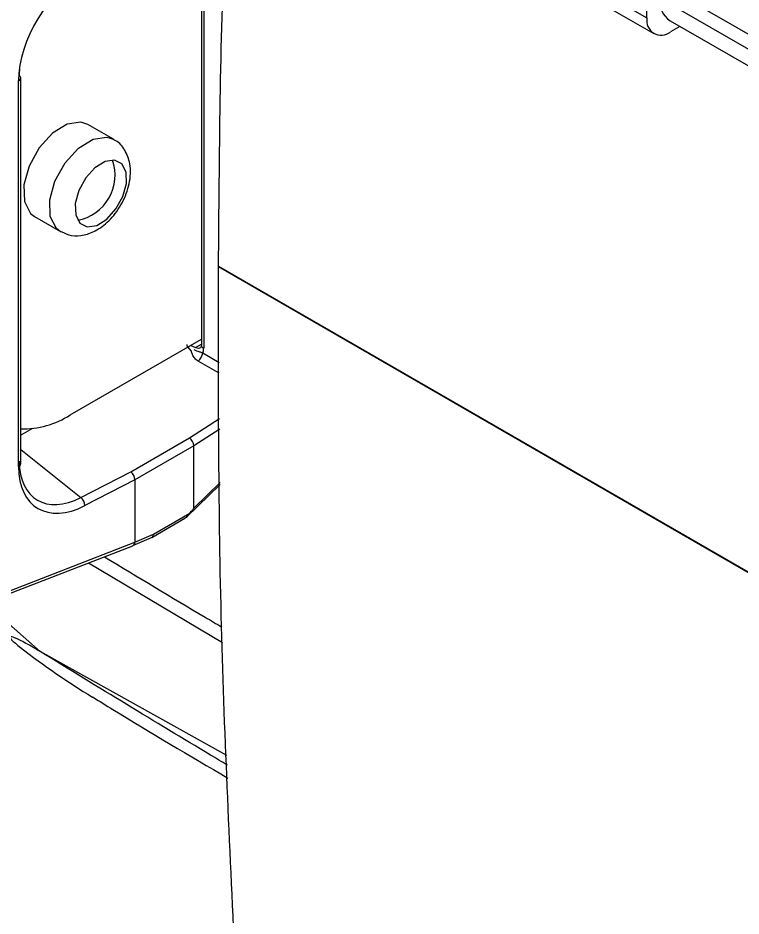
# Model space of a CAD drawing. Extents: x 7 to 135, y 1 to 99.
# Drawn here: x 16.158 to 17.244, y 77.448 to 78.797 of the extents above; entities that cross this region are included whole.
import ezdxf

# ---------------------------------------------------------------- set-up
doc = ezdxf.new("R2010")
doc.units = 0
doc.header["$MEASUREMENT"] = 0
doc.layers.add('OBJECT', color=7, linetype='CONTINUOUS')

msp = doc.modelspace()

# ---------------------------------------------------------------- linework, layer by layer
at = {"layer": 'OBJECT'}
for p, q in [((16.3503, 79.2311), (17.1028, 78.7967)), ((16.3575, 79.2094), (17.1132, 78.7731)), ((16.4335, 78.959), (16.4335, 78.3048)), ((16.4371, 78.9613), (16.4371, 78.3004)), ((17.1221, 78.8491), (21.3165, 76.4277)), ((17.1028, 78.7967), (17.1032, 78.8237)), ((17.1221, 78.8267), (21.1743, 76.4875)), ((17.1377, 78.7924), (21.1523, 76.4748)), ((17.1525, 78.7838), (17.1382, 78.7756)), ((16.1589, 78.1227), (16.1589, 78.7025)), ((16.1622, 78.127), (16.1622, 78.7068)), ((16.3017, 78.6144), (16.2628, 78.6368)), ((16.1828, 78.4983), (16.2217, 78.4758)), ((16.4593, 78.4235), (17.2677, 77.9568)), ((16.4594, 78.4237), (17.2678, 77.957)), ((16.2366, 78.2003), (16.4335, 78.314)), ((16.4176, 78.3048), (16.4249, 78.3016)), ((16.4249, 78.3016), (16.4335, 78.3066)), ((16.4357, 78.2935), (16.4603, 78.2793)), ((16.4605, 78.263), (16.4287, 78.2813)), ((16.4156, 78.1657), (16.461, 78.1951)), ((16.18, 78.18), (16.1622, 78.1697)), ((16.4611, 78.1792), (16.4222, 78.1539)), ((16.3276, 78.1149), (16.4156, 78.1657)), ((16.1622, 78.1483), (16.2525, 78.0762)), ((16.4222, 78.1539), (16.3338, 78.1029)), ((16.4222, 78.0604), (16.4222, 78.1539)), ((16.4222, 78.1539), (16.4222, 78.1539)), ((16.2525, 78.0762), (16.3276, 78.1149)), ((16.3338, 78.1029), (16.2585, 78.0642)), ((16.3338, 78.1029), (16.3338, 78.009)), ((16.4111, 78.0468), (16.4617, 78.0957)), ((16.4222, 78.0604), (16.4617, 78.0986)), ((16.3615, 78.0211), (16.4164, 78.0527)), ((16.3592, 78.0163), (16.4088, 78.045)), ((16.0295, 77.891), (16.3338, 78.009)), ((16.3308, 78.004), (16.3588, 78.0161)), ((16.3338, 78.009), (16.3615, 78.0211)), ((16.0264, 77.8859), (16.3307, 78.0039)), ((16.2641, 77.9781), (16.4653, 77.8587)), ((16.1914, 77.8447), (16.1088, 77.9179)), ((16.472, 77.6889), (16.1914, 77.8447))]:
    msp.add_line(p, q, dxfattribs=at)
at = {"layer": 'OBJECT', "flags": 128}
for points in [[(16.2628, 78.6368), (16.2526, 78.6403), (16.2319, 78.6373), (16.2099, 78.6237), (16.1898, 78.6015)], [(16.2287, 78.5791), (16.2488, 78.6012), (16.2708, 78.6148), (16.2915, 78.6178), (16.3015, 78.6145)], [(16.1898, 78.6015), (16.1747, 78.5742), (16.167, 78.5459), (16.1677, 78.5208), (16.1769, 78.5029), (16.1828, 78.4983)], [(16.2221, 78.4756), (16.2158, 78.4804), (16.2066, 78.4984), (16.2059, 78.5234), (16.2136, 78.5517), (16.2287, 78.5791)], [(16.3053, 78.5097), (16.3157, 78.5285), (16.321, 78.548), (16.3205, 78.5652), (16.3142, 78.5775), (16.3031, 78.583), (16.2889, 78.581), (16.2737, 78.5716), (16.2599, 78.5564), (16.2496, 78.5376), (16.2442, 78.5181), (16.2448, 78.5009), (16.2511, 78.4886), (16.2621, 78.483), (16.2764, 78.4851), (16.2915, 78.4945), (16.3053, 78.5097)]]:
    msp.add_lwpolyline(points, dxfattribs=at)
at = {"layer": 'OBJECT'}
for centre, radius, start, end in [((17.1589, 78.8227), 0.037, 173.7024, 234.9854), ((17.1244, 78.7926), 0.0219, 169.3027, 308.9546), ((16.1576, 78.7064), 0.00463, 3.939, 60.519), ((16.1572, 78.7072), 0.00506, 289.9744, 354.7156), ((16.235, 78.5605), 0.0689, 280.7391, 19.2663), ((16.4386, 78.3053), 0.00516, 185.4866, 252.3711), ((16.4175, 78.2959), 0.0184, 307.4688, 352.5313), ((16.1643, 78.3136), 0.1344, 269.0905, 302.5321), ((16.1572, 78.1275), 0.00506, 289.9744, 354.7156), ((16.2423, 78.0636), 0.0163, 2.1895, 51.2209), ((16.8799, 78.7761), 1.1711, 232.187, 238.6153)]:
    msp.add_arc(centre, radius, start, end, dxfattribs=at)
for centre, major_axis, ratio, start_param, end_param in [((16.2593, 78.7543), (0.0726, 0.1139), 0.608944, 0.815924, 2.379124), ((16.2526, 78.7586), (0.0676, 0.1053), 0.60375, 2.229985, 2.380739), ((16.5226, 78.2435), (0.1107, -0.0629), 0.11127, 3.175116, 3.549127), ((16.4243, 78.3141), (-0.0094, 0.0118), 0.653417, 2.312053, 3.041241), ((16.4178, 78.3097), (-0.0143, 0.0206), 0.62527, 3.497193, 3.875126), ((16.415, 78.1579), (-0.00523, 0.00853), 0.591402, 3.91159, 5.395119), ((16.2526, 78.1795), (0.0665, 0.1065), 0.60747, 2.376051, 3.939251), ((16.2593, 78.1752), (0.0728, 0.1143), 0.605309, 2.381806, 3.945006), ((16.3269, 78.1071), (-0.00479, 0.00878), 0.563255, 3.940738, 5.424268), ((16.2917, 77.9453), (0.1304, 0.1154), 0.036351, 5.950375, 6.251045), ((16.3269, 78.0132), (-0.00381, 0.00925), 0.627458, 3.128786, 4.002557), ((16.1928, 77.9548), (0.141, 0.0544), 0.050809, 6.257229, 6.263583), ((16.3545, 78.0252), (-0.00451, 0.00894), 0.611471, 3.107076, 3.961588)]:
    msp.add_ellipse(centre, major_axis=major_axis, ratio=ratio, start_param=start_param, end_param=end_param, dxfattribs=at)
for points, knots in [([(16.4594, 78.4237), (16.4606, 78.5906), (16.4624, 78.8321), (16.4765, 79.0659), (16.4809, 79.1381)], [0, 0, 0, 0, 0.6911361, 1, 1, 1, 1]), ([(16.2226, 78.476), (16.2279, 78.4735), (16.2388, 78.4683), (16.2581, 78.4699), (16.2781, 78.4778), (16.2983, 78.494), (16.3158, 78.5186), (16.3268, 78.5481), (16.3282, 78.5759), (16.3198, 78.5977), (16.3099, 78.6107), (16.3023, 78.6134), (16.3009, 78.6139)], [0, 0, 0, 0, 0.0813984, 0.1704777, 0.2675717, 0.3843775, 0.5134195, 0.6437422, 0.7827019, 0.8860875, 0.9785419, 1, 1, 1, 1]), ([(16.4835, 77.399), (16.4753, 77.5718), (16.4589, 77.9177), (16.4591, 78.2548), (16.4593, 78.4235)], [0, 0, 0, 0, 0.499636, 1, 1, 1, 1]), ([(16.4335, 78.3048), (16.4334, 78.3039), (16.4332, 78.3021), (16.4328, 78.3018), (16.4328, 78.3018), (16.4328, 78.3018)], [0, 0, 0, 0, 0.4288279, 0.8833612, 1, 1, 1, 1]), ([(16.4287, 78.2813), (16.4268, 78.2826), (16.4226, 78.2855), (16.4204, 78.291), (16.4188, 78.2947), (16.4181, 78.2964)], [0, 0, 0, 0, 0.3054207, 0.6824896, 1, 1, 1, 1]), ([(16.422, 78.2987), (16.4235, 78.298), (16.4267, 78.2965), (16.4301, 78.2957), (16.4326, 78.2946), (16.4352, 78.2937), (16.4357, 78.2935)], [0, 0, 0, 0, 0.276399, 0.561776, 0.909303, 1, 1, 1, 1]), ([(16.4164, 78.0527), (16.4153, 78.0515), (16.4134, 78.0494), (16.411, 78.0464), (16.4094, 78.0455), (16.4088, 78.0451)], [0, 0, 0, 0, 0.447437, 0.758412, 1, 1, 1, 1]), ([(16.2878, 77.9873), (16.3382, 77.9569), (16.3969, 77.9214), (16.456, 77.8866), (16.4644, 77.8816)], [0, 0, 0, 0, 0.85809, 1, 1, 1, 1]), ([(16.1914, 77.8447), (16.1888, 77.8463), (16.182, 77.8504), (16.1685, 77.8581), (16.1531, 77.866), (16.1446, 77.8683), (16.1463, 77.8638), (16.1565, 77.8553), (16.1619, 77.8509)], [0, 0, 0, 0, 0.061295, 0.157978, 0.353026, 0.568966, 0.775601, 1, 1, 1, 1]), ([(16.4726, 77.6743), (16.4641, 77.6793), (16.4139, 77.7093), (16.32, 77.7661), (16.2348, 77.8182), (16.1914, 77.8447)], [0, 0, 0, 0, 0.090505, 0.537147, 1, 1, 1, 1]), ([(16.27, 77.7767), (16.2802, 77.7704), (16.3473, 77.7286), (16.4155, 77.6887), (16.4734, 77.6548)], [0, 0, 0, 0, 0.151892, 1, 1, 1, 1])]:
    msp.add_open_spline(points, degree=3, knots=knots, dxfattribs=at)

doc.saveas('drawing.dxf')
